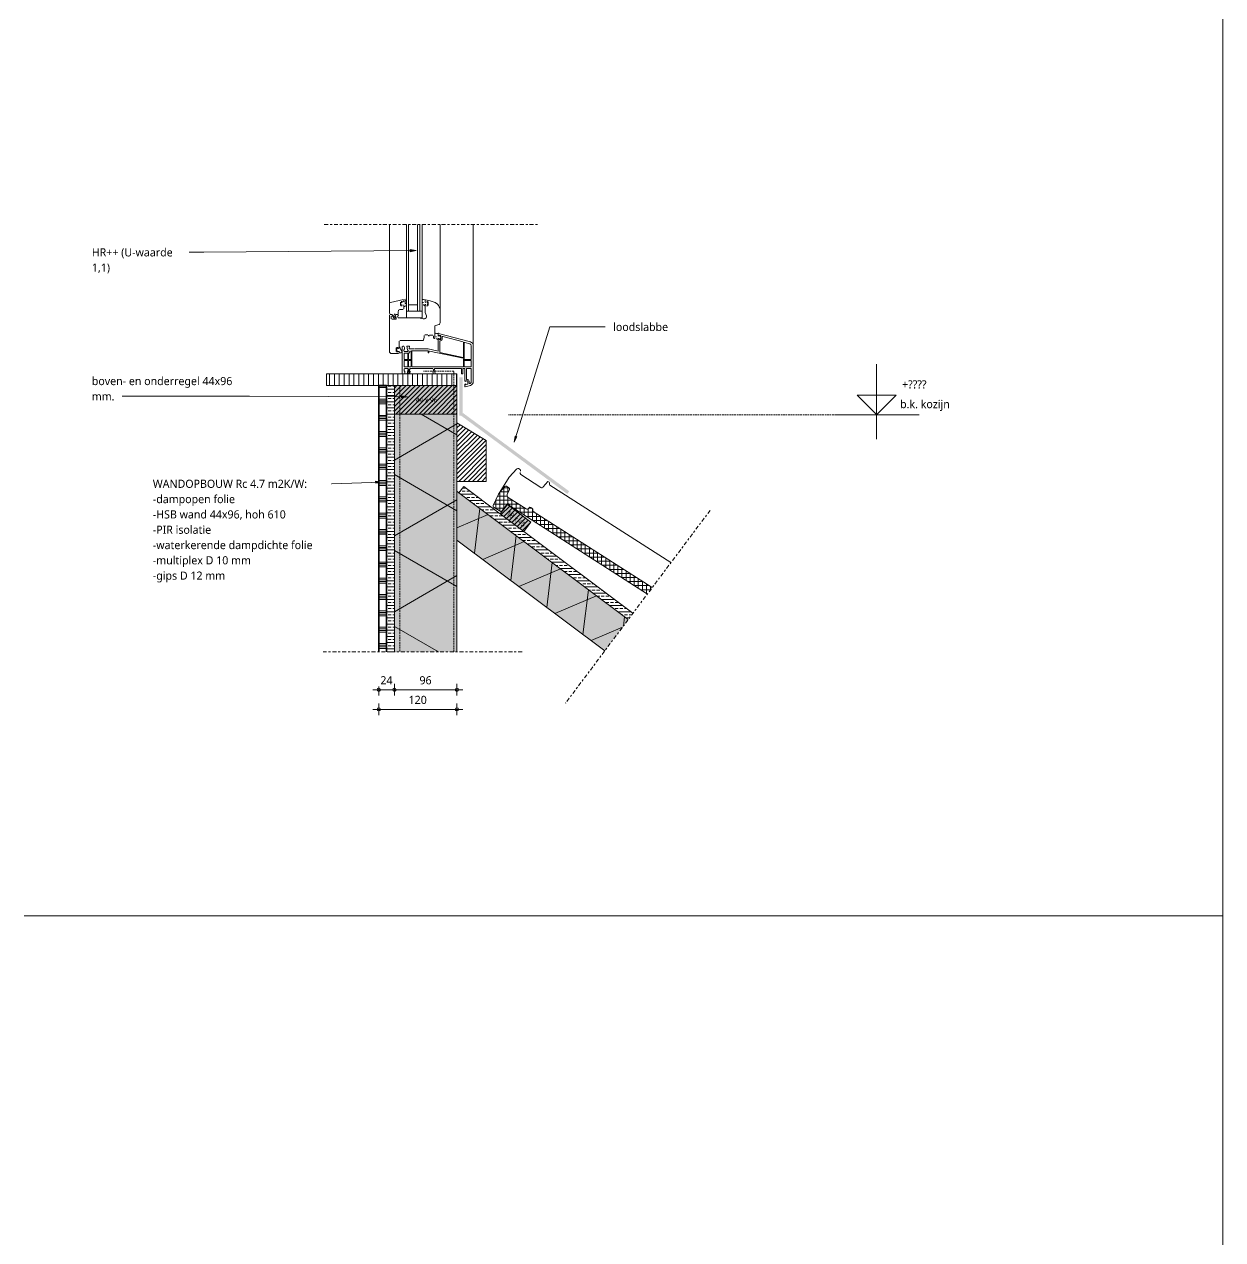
# Model space of a CAD drawing. Header units: millimetres. Extents: x 1813 to 34621, y -2347 to 13791.
# Drawn here: x 4189 to 6028, y 7603 to 9467 of the extents above; entities that cross this region are included whole.
import ezdxf

# ---------------------------------------------------------------- set-up
doc = ezdxf.new("R2010")
doc.units = ezdxf.units.MM
doc.linetypes.add('MV_center', pattern=[15, 6, -3, 3, -3])
doc.linetypes.add('MV_hidden', pattern=[3.75, 2.5, -1.25])
for name, color, linetype, lineweight in [('A-ANNO-DIMS', 211, 'Continuous', 13), ('A-ANNO-DIMS-5', 211, 'Continuous', 13), ('A-ANNO-NOTE', 131, 'Continuous', 18), ('A-DETL', 90, 'Continuous', 13), ('A-DETL-GENF', 92, 'Continuous', 18), ('A-DETL-MEDM', 33, 'Continuous', 18), ('A-DETL-THIN', 151, 'Continuous', 18), ('G-ANNO-TEXT', 231, 'Continuous', 13)]:
    doc.layers.add(name, color=color, linetype=linetype, lineweight=lineweight)
doc.styles.add('Segoe UI', font='segoeui.ttf', dxfattribs={"height": 7.5})
doc.styles.add('Segoe UI_3', font='segoeui.ttf', dxfattribs={"height": 12.5})
doc.styles.add('Segoe UI_B', font='segoeui.ttf', dxfattribs={"height": 12.5})
doc.dimstyles.new('2_5_mm_1', dxfattribs={"dimscale": 304.8, "dimtxt": 13.092049, "dimasz": 0.016404, "dimexe": 0.029528, "dimexo": 0.0625, "dimgap": 0.014764, "dimtad": 1, "dimdec": 0, "dimzin": 0, "dimdsep": 46, "dimtxsty": 'Segoe UI_3', "dimblk1": 'DOTBLANK', "dimblk2": 'DOTBLANK', "dimsah": 1, "dimcen": 0.09, "dimdle": 0.029528, "dimazin": 0, "dimtfac": 1, "dimtdec": 4, "dimtix": 1, "dimtmove": 0, "dimatfit": 3, "dimfxl": 0.029528, "dimfxlon": 1, "dimtvp": 1, "dimtfill": 1, "dimtolj": 1, "dimtzin": 0, "dimarcsym": 2})
pattern_1 = [(0, (0, 0), (0, 9.476), []), (0, (0, 4.738), (0, 9.476), [4.738, -2.369])]

# ---------------------------------------------------------------- blocks, each defined once
blk = doc.blocks.new('NLRS_00_DI_maskeer - Type 1-4234732-Details Verbouwingen')
at = {"layer": 'A-DETL-GENF', "linetype": 'MV_center'}
blk.add_line((-100, 0), (228.5, 0), dxfattribs=at)
blk = doc.blocks.new('42 isolatie - Type 1-3786315-Details Verbouwingen')
at = {"layer": 'A-DETL-GENF'}
blk.add_hatch(color=256, dxfattribs=at).paths.add_polyline_path([(14.9, 60.8), (14.9, 0.8), (343.2, 0.8), (298.2, 60.8), (32.7, 60.8)])
at = {"layer": 'A-DETL-GENF', "lineweight": 13}
h = blk.add_hatch(dxfattribs=at)
h.set_pattern_fill('FP_20', color=256, style=0, pattern_type=2)
h.set_pattern_definition([(60, (0, 60.8), (-51.962, 30), []), (120, (0, 60.8), (-51.962, -30), [])])
h.paths.add_polyline_path([(14.9, 60.8), (14.9, 0.8), (343.2, 0.8), (298.2, 60.8), (32.7, 60.8)])
at = {"layer": 'A-DETL-GENF'}
for p, q in [((298.2, 60.8), (14.9, 60.8)), ((298.2, 60.8), (14.9, 60.8)), ((14.9, 0.8), (339.4, 0.8)), ((339.4, 0.8), (343.2, 0.8)), ((339.4, 0.8), (343.2, 0.8))]:
    blk.add_line(p, q, dxfattribs=at)
blk = doc.blocks.new('NLRS_00_DI_maskeer - Type 1-4234734-Details Verbouwingen')
at = {"layer": 'A-DETL-GENF', "linetype": 'MV_center'}
blk.add_line((269.2, 0), (-100, 0), dxfattribs=at)
blk = doc.blocks.new('42 isolatie - Type 1-3786228-Details Verbouwingen')
at = {"layer": 'A-DETL-GENF'}
blk.add_hatch(color=256, dxfattribs=at).paths.add_polyline_path([(365, 96.8), (0.3, 96.8), (0.3, 0.8), (365, 0.8)])
at = {"layer": 'A-DETL-GENF', "lineweight": 13}
h = blk.add_hatch(dxfattribs=at)
h.set_pattern_fill('FP_51', color=256, style=0, pattern_type=2)
h.set_pattern_definition([(60, (0, 0), (-87.295, 50.4), []), (120, (0, 0), (-87.295, -50.4), [])])
h.paths.add_polyline_path([(365, 96.8), (0.3, 96.8), (0.3, 0.8), (365, 0.8)])
at = {"layer": 'A-DETL-GENF'}
for p, q in [((365, 96.8), (0.3, 96.8)), ((0.3, 96.8), (0.3, 0.8)), ((365, 96.8), (0.3, 96.8)), ((0.3, 0.8), (365, 0.8)), ((0.3, 0.8), (365, 0.8))]:
    blk.add_line(p, q, dxfattribs=at)
blk = doc.blocks.new('NLRS_00_DI_maskeer - Type 1-4234733-Details Verbouwingen')
at = {"layer": 'A-DETL-GENF', "linetype": 'MV_center'}
blk.add_line((205, 0), (-100, 0), dxfattribs=at)
blk = doc.blocks.new('00 hout_rechthoekig_sls - Vuren 44x96-3429518-Details Verbouwingen')
at = {"layer": 'A-DETL-GENF', "lineweight": 13}
blk.add_hatch(color=256, dxfattribs=at).paths.add_polyline_path([(0, -44), (96, -44), (96, 0), (0, 0)])
at = {"layer": 'A-DETL-MEDM', "lineweight": 13}
h = blk.add_hatch(dxfattribs=at)
h.set_pattern_fill('FP_52', color=256, style=0, pattern_type=2)
h.set_pattern_definition([(45, (-4757.149, -8913.358), (-3.535534, 3.535534), [])])
h.paths.add_polyline_path([(0, -44), (96, -44), (96, 0), (0, 0)])
at = {"layer": 'A-DETL-MEDM'}
for p, q in [((0, 0), (96, 0)), ((0, -44), (0, 0)), ((96, 0), (96, -44)), ((96, 0), (96, -44)), ((96, 0), (96, -44)), ((96, -44), (0, -44)), ((96, -44), (0, -44))]:
    blk.add_line(p, q, dxfattribs=at)
blk = doc.blocks.new('00 hout_rechthoekig_sls - Vuren Gewolmaniseerd 18x45-V23-Details Verbouwingen')
at = {"layer": 'A-DETL-GENF', "lineweight": 13}
blk.add_hatch(color=256, dxfattribs=at).paths.add_polyline_path([(45, -18), (45, 0), (0, 0), (0, -18), (22.5, -18)])
at = {"layer": 'A-DETL-MEDM', "lineweight": 13}
h = blk.add_hatch(dxfattribs=at)
h.set_pattern_fill('FP_53', color=256, style=0, pattern_type=2)
h.set_pattern_definition([(81.87, (1294.099, -9942.847), (-4.9497487, 0.707098), [])])
h.paths.add_polyline_path([(45, -18), (45, 0), (0, 0), (0, -18), (22.5, -18)])
at = {"layer": 'A-DETL-MEDM'}
for p, q in [((0, 0), (45, 0)), ((0, -18), (0, 0)), ((45, 0), (45, -18)), ((45, 0), (45, -18)), ((45, 0), (45, -18)), ((45, -18), (0, -18)), ((45, -18), (0, -18))]:
    blk.add_line(p, q, dxfattribs=at)
blk = doc.blocks.new('21 Line_Finishing - Lead-3439756-Details Verbouwingen')
at = {"layer": 'A-DETL-GENF', "lineweight": 13}
blk.add_hatch(color=256, dxfattribs=at).paths.add_polyline_path([(58.9, 0), (58.9, 2.5), (55.5, 5), (0, 5), (0, 0)])
blk = doc.blocks.new('21 Line_Finishing - Lead-3439766-Details Verbouwingen')
at = {"layer": 'A-DETL-GENF', "lineweight": 13}
for points in [[(0, 0), (0, -5), (50.6, -5), (50.6, 0), (46.9, 0)], [(50.6, 0), (50.6, -5), (101.2, -5), (101.2, 0), (70.7, 0)], [(101.2, 0), (101.2, -5), (151.8, -5), (151.8, 0), (148.1, 0)], [(151.8, 0), (151.8, -5), (202.4, -5), (202.4, 0), (166.5, 0)]]:
    blk.add_hatch(color=256, dxfattribs=at).paths.add_polyline_path(points)
blk = doc.blocks.new('DIMBLOCK19-Details Verbouwingen')
at = {"layer": 'A-ANNO-DIMS-5'}
for p, q in [((4724.1, 8416.5), (4862.1, 8416.5)), ((4733.1, 8416.5), (4733.1, 8425.5)), ((4733.1, 8416.5), (4733.1, 8407.5)), ((4853.1, 8416.5), (4853.1, 8425.5)), ((4853.1, 8416.5), (4853.1, 8407.5))]:
    blk.add_line(p, q, dxfattribs=at)
for centre in [(4733.1, 8416.5), (4853.1, 8416.5)]:
    blk.add_circle(centre, 2.5, dxfattribs=at)
at = {"layer": 'A-ANNO-DIMS-5', "color": 0, "insert": (4778.9, 8437.3), "char_height": 12.5, "width": 34.277, "attachment_point": 1, "line_spacing_factor": 1.142579, "style": 'Segoe UI_3', "bg_fill": 3, "box_fill_scale": 1.25, "bg_fill_color": 9, "bg_fill_true_color": 13158600, "bg_fill_transparency": 0}
blk.add_mtext('120', dxfattribs=at)
blk = doc.blocks.new('_DotBlank')
at = {"color": 0, "linetype": 'ByBlock', "lineweight": -2}
blk.add_line((-0.5, 0), (-1, 0), dxfattribs=at)
blk.add_circle((0, 0), 0.5, dxfattribs=at)
blk = doc.blocks.new('DIMBLOCK20-Details Verbouwingen')
at = {"layer": 'A-ANNO-DIMS-5'}
for p, q in [((4724.1, 8446.5), (4757.1, 8446.5)), ((4733.1, 8446.5), (4733.1, 8455.5)), ((4733.1, 8446.5), (4733.1, 8437.5)), ((4757.1, 8446.5), (4757.1, 8455.5)), ((4757.1, 8446.5), (4757.1, 8437.5))]:
    blk.add_line(p, q, dxfattribs=at)
for centre in [(4733.1, 8446.5), (4757.1, 8446.5)]:
    blk.add_circle(centre, 2.5, dxfattribs=at)
at = {"layer": 'A-ANNO-DIMS-5', "color": 0, "insert": (4735.6, 8467.3), "char_height": 12.5, "width": 22.852, "attachment_point": 1, "line_spacing_factor": 1.142579, "style": 'Segoe UI_3', "bg_fill": 3, "box_fill_scale": 1.25, "bg_fill_color": 9, "bg_fill_true_color": 13158600, "bg_fill_transparency": 0}
blk.add_mtext('24', dxfattribs=at)
blk = doc.blocks.new('DIMBLOCK21-Details Verbouwingen')
at = {"layer": 'A-ANNO-DIMS-5'}
for p, q in [((4757.1, 8446.5), (4757.1, 8455.5)), ((4757.1, 8446.5), (4862.1, 8446.5)), ((4757.1, 8446.5), (4757.1, 8437.5)), ((4853.1, 8446.5), (4853.1, 8455.5)), ((4853.1, 8446.5), (4853.1, 8437.5))]:
    blk.add_line(p, q, dxfattribs=at)
for centre in [(4757.1, 8446.5), (4853.1, 8446.5)]:
    blk.add_circle(centre, 2.5, dxfattribs=at)
at = {"layer": 'A-ANNO-DIMS-5', "color": 0, "insert": (4795.6, 8467.3), "char_height": 12.5, "width": 22.852, "attachment_point": 1, "line_spacing_factor": 1.142579, "style": 'Segoe UI_3', "bg_fill": 3, "box_fill_scale": 1.25, "bg_fill_color": 9, "bg_fill_true_color": 13158600, "bg_fill_transparency": 0}
blk.add_mtext('96', dxfattribs=at)

msp = doc.modelspace()

# ---------------------------------------------------------------- hatches: boundary and pattern name
at = {"layer": 'A-DETL-GENF', "lineweight": 13}
h = msp.add_hatch(dxfattribs=at)
h.set_pattern_fill('FP_7', color=254, style=0, pattern_type=2)
h.set_pattern_definition([(90, (0, 0), (-7.5, 5e-16), [])])
h.paths.add_polyline_path([(4745.1, 8913.4), (4853.1, 8913.4), (4853.1, 8931.4), (4653.1, 8931.4), (4653.1, 8913.4), (4733.1, 8913.4)])
h = msp.add_hatch(dxfattribs=at)
h.set_pattern_fill('FP_9', color=254, style=0, pattern_type=2)
h.set_pattern_definition([(0, (0, 10), (0, 25), []), (0, (0, 12.5), (0, 25), []), (0, (0, 15), (0, 25), []), (0, (0, 17.5), (0, 25), [])])
h.paths.add_polyline_path([(4745.1, 8504.6), (4745.1, 8913.4), (4733.1, 8913.4), (4733.1, 8504.6)])
h = msp.add_hatch(dxfattribs=at)
h.set_pattern_fill('FP_11', color=250, style=0, pattern_type=2)
h.set_pattern_definition(pattern_1)
h.paths.add_polyline_path([(4745.1, 8504.6), (4757.1, 8504.6), (4757.1, 8913.4), (4745.1, 8913.4), (4745.1, 8702.8)])
h = msp.add_hatch(dxfattribs=at)
h.set_pattern_fill('FP_12', color=250, style=0, pattern_type=2)
h.set_pattern_definition([(45, (0, 0), (-3.535534, 3.535534), [])])
h.paths.add_polyline_path([(4898.1, 8766.2), (4898.1, 8828.7), (4853.1, 8856.2), (4853.1, 8766.2)])
h = msp.add_hatch(dxfattribs=at)
h.set_pattern_fill('FP_11', color=253, style=0, pattern_type=2)
h.set_pattern_definition(pattern_1)
h.paths.add_polyline_path([(5115.8, 8554.2), (5123, 8563.8), (4863.4, 8758.5), (4856.2, 8748.9), (5019.8, 8626.2)])
h = msp.add_hatch(dxfattribs=at)
h.set_pattern_fill('FP_19', color=10, style=0, pattern_type=2)
h.set_pattern_definition([(0, (0, 0), (0, 6.25), []), (90, (0, 0), (-6.25, 4e-16), [])])
h.paths.add_polyline_path([(5145.2, 8593.4), (5152.6, 8603.3), (4969.9, 8720.4), (4969.6, 8720.8), (4969.3, 8721.2), (4969.2, 8721.6), (4969.3, 8722.1), (4969.5, 8723), (4969.5, 8723.4), (4969.4, 8723.8), (4969.2, 8724.1), (4968.9, 8724.5), (4968.6, 8724.7), (4966.2, 8726.3), (4965.8, 8726.4), (4965.3, 8726.5), (4964.9, 8726.5), (4964.4, 8726.3), (4964.1, 8726.1), (4963.7, 8725.7), (4962.9, 8724.6), (4962.4, 8724.1), (4961.8, 8723.8), (4961.1, 8723.6), (4960.5, 8723.5), (4959.8, 8723.7), (4959.2, 8724), (4931.7, 8741.6), (4931, 8742.1), (4930.5, 8742.8), (4930.1, 8743.6), (4930, 8744.5), (4930, 8745.4), (4930.2, 8746.2), (4933.6, 8754.4), (4933.6, 8754.8), (4933.6, 8755.2), (4933.4, 8755.6), (4933.2, 8756), (4932.8, 8756.2), (4928.6, 8758.9), (4928.2, 8759), (4927.8, 8759), (4927.4, 8758.9), (4926.8, 8758.5), (4926.6, 8758.4), (4918.7, 8749.7), (4916.7, 8746.6), (4908.5, 8728.8), (4908.5, 8728.4), (4908.5, 8727.9), (4908.7, 8727.5), (4909, 8727.1), (4909.3, 8726.8), (4920.4, 8719.8), (4920.8, 8719.8), (4921.1, 8719.8), (4921.4, 8720.1), (4930.2, 8731.4), (4930.6, 8731.6), (4931, 8731.8), (4931.4, 8731.8), (4931.8, 8731.8), (4932.2, 8731.6), (4933.3, 8730.9), (4933.5, 8730.5), (4933.7, 8730.1), (4933.8, 8729.4), (4933.9, 8729.1), (4934.1, 8728.8), (4934.4, 8728.6), (5127.5, 8604.8)])
at = {"layer": 'G-ANNO-TEXT'}
for color, points in [(7, [(4790.4, 9120.2), (4781.4, 9121.8), (4781.4, 9118.6)]), (39, [(4777.1, 8896.1), (4768.1, 8897.7), (4768, 8894.5)]), (39, [(4941, 8826.6), (4945.2, 8834.8), (4942.2, 8835.7)]), (7, [(4737.5, 8765.2), (4728.4, 8766.4), (4728.5, 8763.3)])]:
    msp.add_hatch(color=color, dxfattribs=at).paths.add_polyline_path(points)

# ---------------------------------------------------------------- linework, layer by layer
at = {"layer": 'A-DETL', "lineweight": 18}
for p, q in [((6027.7, 5599.5), (6027.7, 13099.5)), ((4749.6, 9038.2), (4749.6, 9160.5)), ((4775.5, 9027.1), (4775.5, 9160.5)), ((4779, 9027.1), (4779, 9160.5)), ((4792.5, 9027.1), (4792.5, 9160.5)), ((4796, 9027.1), (4796, 9160.5)), ((4799.5, 9027.1), (4799.5, 9160.5)), ((4827.1, 9030.2), (4827.1, 9160.5)), ((4878.1, 8974.4), (4878.1, 9160.5)), ((4770.9, 9045), (4751.2, 9040.4)), ((4771.5, 9044.3), (4771.5, 9041.4)), ((4771.5, 9041.4), (4771.5, 9044.3)), ((4773.7, 9045.5), (4772.6, 9045.2)), ((4773.5, 9040.5), (4773.6, 9043)), ((4774, 9043.6), (4774.7, 9044.2)), ((4774.7, 9044.2), (4775.3, 9044.9)), ((4775.5, 9045), (4775.5, 9046.1)), ((4799.5, 9044.2), (4799.8, 9045)), ((4799.5, 9040), (4799.5, 9044.2)), ((4800.4, 9045.2), (4801.8, 9045.1)), ((4801.8, 9045.1), (4804.1, 9044.8)), ((4804.3, 9044.6), (4804.2, 9041)), ((4804.4, 9041.1), (4804.4, 9044.7)), ((4805.3, 9044.9), (4811.8, 9043)), ((4811.8, 9043), (4818.3, 9041.2)), ((4749.6, 9038.2), (4749.5, 9024.2)), ((4749.8, 9039.2), (4749.6, 9038.2)), ((4750.3, 9039.9), (4749.8, 9039.2)), ((4751.2, 9040.4), (4750.3, 9039.9)), ((4763, 9026.7), (4763.3, 9027.6)), ((4763, 9022.5), (4763, 9026.7)), ((4763.3, 9027.6), (4763.6, 9028.7)), ((4763.6, 9028.7), (4764.5, 9029.4)), ((4764.5, 9029.4), (4765.4, 9029.8)), ((4765.4, 9029.8), (4766.3, 9030)), ((4766.3, 9030), (4770.7, 9030)), ((4766.6, 9036.2), (4766.6, 9041.3)), ((4769.3, 9035.5), (4767.1, 9035.5)), ((4767.3, 9042.1), (4769, 9042.4)), ((4767.8, 9040.4), (4767.3, 9039.7)), ((4768.9, 9041.5), (4767.8, 9040.4)), ((4767.8, 9037.5), (4768.5, 9036.8)), ((4768.5, 9036.8), (4769.3, 9036.2)), ((4770, 9041.2), (4770, 9042)), ((4770, 9042), (4770, 9041.2)), ((4771.6, 9036.8), (4771.6, 9035)), ((4771.6, 9035), (4771.6, 9036.8)), ((4771.6, 9031), (4771.6, 9035)), ((4772.5, 9034.3), (4773.4, 9034.4)), ((4773.4, 9034.4), (4774, 9034.9)), ((4773.5, 9039), (4773.5, 9040.5)), ((4774.5, 9038.9), (4773.8, 9038.4)), ((4774, 9034.9), (4774.9, 9035.8)), ((4774.9, 9035.8), (4775.3, 9037.1)), ((4775.3, 9037.1), (4775.5, 9038)), ((4775.5, 9017.2), (4775.5, 9027.1)), ((4775.5, 9027.1), (4799.5, 9027.1)), ((4779, 9037.1), (4792.5, 9037.1)), ((4796, 9037.1), (4796, 9027.1)), ((4799.5, 9027.1), (4799.5, 9017.1)), ((4801.5, 9040.1), (4801.2, 9040.9)), ((4802.2, 9036.5), (4802.2, 9038.2)), ((4803.3, 9035.5), (4802.2, 9036.5)), ((4804, 9036.8), (4804, 9035.5)), ((4804.4, 9025.3), (4804.4, 9036.6)), ((4806.3, 9020.2), (4804.4, 9025.3)), ((4805.6, 9037.4), (4804.5, 9037.4)), ((4805.6, 9040.8), (4804.8, 9040.7)), ((4804.8, 9037.3), (4805.6, 9037.3)), ((4806.2, 9035.7), (4808.4, 9035.7)), ((4808.5, 9041.9), (4806.7, 9042.6)), ((4806.9, 9041.4), (4808.5, 9039.4)), ((4808.7, 9038.8), (4807.2, 9036.8)), ((4808.7, 9036.1), (4808.7, 9041.5)), ((4818.3, 9041.2), (4819.7, 9040.8)), ((4819.7, 9040.8), (4821.7, 9039.3)), ((4821.7, 9039.3), (4822.8, 9038.4)), ((4822.8, 9038.4), (4823.8, 9037.4)), ((4823.8, 9037.4), (4824.8, 9035.9)), ((4824.8, 9035.9), (4825.8, 9033.8)), ((4825.8, 9033.8), (4826.7, 9031.4)), ((4826.7, 9031.4), (4827.1, 9030.2)), ((4827.1, 9030.2), (4827.1, 9009.4)), ((4749.5, 8965.7), (4749.5, 9021.2)), ((4749.8, 9023.8), (4750.4, 9023.1)), ((4750.3, 9022), (4753.2, 9022)), ((4750.6, 9022), (4752.3, 9022)), ((4752.2, 9019.7), (4752.2, 9015.6)), ((4754.1, 9020.2), (4753, 9020.2)), ((4753, 9015), (4759.4, 9015)), ((4753.2, 9022), (4754, 9022)), ((4754.4, 9021.4), (4754.1, 9020.2)), ((4754.4, 9021.4), (4754.1, 9020.2)), ((4754.1, 9020.2), (4757.1, 9015.7)), ((4756.4, 9020.3), (4756.4, 9021.4)), ((4756.7, 9019.3), (4756.4, 9020.3)), ((4757.8, 9018), (4756.7, 9019.3)), ((4756.8, 9022.1), (4757.5, 9022.6)), ((4757.5, 9022.6), (4758.3, 9022.6)), ((4757.5, 9015.6), (4758.3, 9015.6)), ((4759.2, 9017.4), (4758.2, 9017.5)), ((4758.3, 9015.6), (4759.3, 9015.6)), ((4759.4, 9018.5), (4758.5, 9021.6)), ((4759.1, 9022.1), (4762.3, 9022.1)), ((4759.1, 9022.1), (4762.3, 9022.1)), ((4759.9, 9017.3), (4759.4, 9018.5)), ((4759.4, 9015), (4759.9, 9015.7)), ((4759.9, 9015.7), (4759.9, 9017.3)), ((4763.2, 9020.3), (4762, 9020.3)), ((4762, 9019.3), (4762.8, 9017.2)), ((4762.8, 9017.2), (4793.3, 9017.2)), ((4763.3, 9021.9), (4763.6, 9021.1)), ((4799.5, 9017.1), (4793.3, 9017.2)), ((4793.3, 9017.2), (4794.4, 9017.1)), ((4794.4, 9017.1), (4796.7, 9016.5)), ((4796.7, 9016.5), (4801.2, 9015.4)), ((4801.2, 9015.4), (4802.5, 9015.4)), ((4802.5, 9015.4), (4803.5, 9015.4)), ((4803.5, 9015.4), (4804.5, 9015.9)), ((4804.5, 9015.9), (4805.8, 9017.2)), ((4805.8, 9017.2), (4806.2, 9018)), ((4806.2, 9018), (4806.3, 9018.9)), ((4806.3, 9018.9), (4806.3, 9020.2)), ((4825.6, 9006.8), (4820.2, 9005.4)), ((4826.5, 9007.5), (4825.6, 9006.8)), ((4826.9, 9008.2), (4826.5, 9007.5)), ((4827.1, 9009.4), (4826.9, 9008.2)), ((4802.9, 8987.6), (4802, 8982.8)), ((4803, 8990.2), (4802.9, 8987.6)), ((4808.5, 8990.8), (4803.8, 8990.8)), ((4809.2, 8989), (4809.2, 8990.3)), ((4810.4, 8990.1), (4810.4, 8988.9)), ((4816.3, 8990.6), (4811, 8990.6)), ((4816.9, 8985.8), (4816.9, 8989.6)), ((4819.4, 9004.8), (4819.1, 9004)), ((4819.1, 9004), (4819.1, 8985.6)), ((4819.1, 8992.4), (4819.7, 8993.2)), ((4819.1, 8988.1), (4819.1, 8992.4)), ((4820.2, 9005.4), (4819.4, 9004.8)), ((4820.3, 8993.4), (4821.8, 8993.2)), ((4821.4, 8988.3), (4821.1, 8989.1)), ((4821.8, 8993.2), (4824, 8993)), ((4824.1, 8990), (4824.1, 8992.9)), ((4825.1, 8989), (4824.1, 8990)), ((4824.2, 8992.7), (4824.2, 8989.2)), ((4824.8, 8993.3), (4873.7, 8980.2)), ((4828.3, 8989.8), (4825.6, 8990.5)), ((4825.6, 8990.5), (4825.6, 8989)), ((4826.8, 8989.6), (4828.4, 8987.6)), ((4828.5, 8986.8), (4827.1, 8985)), ((4828.6, 8984.5), (4828.6, 8989.3)), ((4830.6, 8984.5), (4830.6, 8988)), ((4831.3, 8988.5), (4862.8, 8980.1)), ((4759.9, 8971.2), (4759.9, 8965.6)), ((4762.8, 8971.6), (4760.4, 8971.6)), ((4762, 8971), (4760.4, 8968.7)), ((4763, 8970.3), (4763, 8971.1)), ((4764.3, 8970.1), (4763.2, 8970.1)), ((4764.3, 8970.1), (4763.2, 8970.1)), ((4764.5, 8981.2), (4764.5, 8970.4)), ((4764.5, 8972.5), (4764.5, 8970.4)), ((4773.6, 8982.3), (4765.3, 8982.3)), ((4766, 8970.5), (4765.4, 8972.5)), ((4766.4, 8969.6), (4766, 8970.5)), ((4768, 8966.2), (4766.4, 8969.6)), ((4768, 8968.6), (4768, 8967)), ((4769, 8931.4), (4769, 8972.4)), ((4769, 8965.1), (4769, 8968.9)), ((4770, 8973.4), (4771.5, 8973.4)), ((4771.5, 8973.4), (4772.5, 8971.6)), ((4771.8, 8968.6), (4771.8, 8966.1)), ((4772.5, 8971.6), (4772.5, 8968.6)), ((4801, 8982.3), (4773.6, 8982.3)), ((4777.3, 8967.9), (4776.3, 8973.4)), ((4776.3, 8973.4), (4780.2, 8973.4)), ((4780.2, 8973.4), (4779.9, 8969.3)), ((4779.9, 8969.3), (4788, 8969.3)), ((4789, 8969.3), (4809.1, 8969.3)), ((4801.9, 8982.5), (4801, 8982.3)), ((4809.1, 8969.3), (4824.1, 8966.1)), ((4818.4, 8985.4), (4817.5, 8985.4)), ((4822.1, 8984.7), (4822.1, 8986.4)), ((4823.3, 8983.7), (4822.1, 8984.7)), ((4824, 8985), (4824, 8983.7)), ((4824.1, 8984.5), (4825.2, 8985.5)), ((4824.1, 8966.1), (4824.1, 8984.5)), ((4825.6, 8985.5), (4824.4, 8985.5)), ((4825.6, 8985.5), (4825.6, 8984)), ((4825.6, 8984), (4828.1, 8984)), ((4826.6, 8964.4), (4826.6, 8981.5)), ((4827.1, 8982), (4828.1, 8982)), ((4863.1, 8979.6), (4863.1, 8956.9)), ((4864.3, 8979), (4864.3, 8953.5)), ((4872.9, 8977.3), (4865, 8979.5)), ((4875.1, 8953.5), (4875.1, 8974.4)), ((4878.1, 8974.4), (4878.1, 8919.3)), ((4749.7, 8964.3), (4749.5, 8965.7)), ((4750.4, 8963.2), (4749.7, 8964.3)), ((4751.7, 8962.5), (4750.4, 8963.2)), ((4753.1, 8962.2), (4751.7, 8962.5)), ((4763.5, 8962.2), (4753.1, 8962.2)), ((4760.3, 8964.7), (4762.5, 8964.7)), ((4760.6, 8967.4), (4762.1, 8965.6)), ((4762.9, 8964.9), (4762.9, 8966)), ((4764.4, 8966.2), (4764.4, 8964.5)), ((4764.4, 8966.2), (4764.4, 8962.8)), ((4764.4, 8964.5), (4764.6, 8963.6)), ((4764.6, 8963.6), (4767.4, 8963.6)), ((4768.1, 8963.8), (4768.7, 8964.4)), ((4772, 8962.4), (4772, 8953.5)), ((4772, 8951.3), (4772, 8942.6)), ((4772.3, 8965.6), (4777.9, 8965.6)), ((4777.5, 8962.9), (4772.5, 8962.9)), ((4772.5, 8953), (4777.5, 8953)), ((4777.5, 8951.8), (4772.5, 8951.8)), ((4778, 8953.5), (4778, 8962.4)), ((4778, 8942.6), (4778, 8951.3)), ((4778.8, 8962.7), (4778.8, 8953.5)), ((4778.8, 8951.3), (4778.8, 8942.6)), ((4779.3, 8953), (4782.3, 8953)), ((4782.3, 8951.8), (4779.3, 8951.8)), ((4782.8, 8953.5), (4782.8, 8966.1)), ((4782.8, 8943.7), (4782.8, 8951.3)), ((4784, 8942.6), (4784, 8966.1)), ((4784.5, 8966.6), (4808.6, 8966.6)), ((4809.1, 8966.1), (4809.1, 8963.6)), ((4809.1, 8963.6), (4810.1, 8963.6)), ((4810.1, 8963.6), (4810.1, 8965.7)), ((4810.8, 8966.2), (4862.8, 8955.1)), ((4862.5, 8956.4), (4827, 8963.9)), ((4863.1, 8954.6), (4863.1, 8942.6)), ((4864.3, 8951.3), (4864.3, 8942.6)), ((4864.8, 8953), (4874.6, 8953)), ((4874.6, 8951.8), (4864.8, 8951.8)), ((4875.1, 8942.6), (4875.1, 8951.3)), ((4773, 8931.4), (4769, 8931.4)), ((4772, 8938.9), (4772, 8935.4)), ((4772, 8935.4), (4773, 8935.4)), ((4772.5, 8942.1), (4777.5, 8942.1)), ((4777.7, 8939.4), (4772.5, 8939.4)), ((4773, 8935.4), (4773, 8931.4)), ((4776.8, 8931.4), (4778.1, 8938.9)), ((4780.4, 8931.4), (4776.8, 8931.4)), ((4779.2, 8939.4), (4778, 8932.4)), ((4778, 8932.4), (4780, 8932.4)), ((4779.1, 8934.4), (4779.9, 8939.4)), ((4780.3, 8934.4), (4779.1, 8934.4)), ((4779.3, 8942.1), (4782.3, 8942.1)), ((4780, 8932.4), (4780.3, 8934.4)), ((4780.9, 8938.9), (4780.2, 8935.4)), ((4780.2, 8935.4), (4781.5, 8935.4)), ((4781.5, 8935.4), (4780.9, 8931.8)), ((4816.2, 8939.4), (4781.4, 8939.4)), ((4862.6, 8942.1), (4784.5, 8942.1)), ((4816.8, 8931.8), (4816.1, 8935.4)), ((4816.1, 8935.4), (4817.4, 8935.4)), ((4817.4, 8935.4), (4816.8, 8938.9)), ((4819.9, 8931.4), (4817.3, 8931.4)), ((4818.6, 8938.8), (4819.9, 8931.4)), ((4859.6, 8939.4), (4819.1, 8939.4)), ((4860.1, 8931.4), (4860.1, 8938.9)), ((4862.1, 8931.4), (4860.1, 8931.4)), ((4862.1, 8938.9), (4862.1, 8931.4)), ((4864.6, 8939.4), (4862.6, 8939.4)), ((4864.8, 8942.1), (4874.6, 8942.1)), ((4865.1, 8920.2), (4865.1, 8938.9)), ((4867.6, 8938.9), (4867.6, 8923.2)), ((4874.6, 8939.4), (4868.1, 8939.4)), ((4875.1, 8919.3), (4875.1, 8938.9)), ((5496.9, 8830.9), (5496.9, 8945.9)), ((4866.1, 8919.2), (4865.1, 8920.2)), ((4865.1, 8914.7), (4866.1, 8915.7)), ((4865.1, 8911.9), (4865.1, 8914.7)), ((4873.7, 8913.5), (4865.8, 8911.4)), ((4869.1, 8920.7), (4866.6, 8920.7)), ((4866.6, 8920.7), (4866.6, 8919.2)), ((4866.6, 8915.7), (4866.6, 8914.2)), ((4866.6, 8914.2), (4869.3, 8914.9)), ((4868.1, 8922.7), (4869.1, 8922.7)), ((4869.6, 8915.4), (4869.6, 8920.2)), ((4871.6, 8920.2), (4871.6, 8916.8)), ((5526.9, 8898.4), (5467, 8898.4)), ((5467, 8898.4), (5497, 8868.4)), ((5496.9, 8868.4), (5526.9, 8898.4)), ((5435.5, 8868.4), (5560.5, 8868.4)), ((4933.4, 8772.7), (4945.2, 8785.5)), ((4947.6, 8785.8), (4950.1, 8784.2)), ((4918.7, 8749.7), (4933.4, 8772.7)), ((4951.1, 8776.6), (4981.7, 8757)), ((4985.5, 8757.6), (4992.3, 8766.1)), ((4992.3, 8766.1), (4994.3, 8764.8)), ((4995.8, 8760.5), (5181.3, 8641.6)), ((4189.4, 8099.5), (6027.7, 8099.5))]:
    msp.add_line(p, q, dxfattribs=at)
at = {"layer": 'A-DETL', "linetype": 'MV_hidden', "lineweight": 18}
for p, q in [((4848.1, 8935.4), (4801.6, 8935.4)), ((4848.1, 8504.6), (4848.1, 8935.4)), ((4765.3, 8913.4), (4765.3, 8504.6)), ((5562.3, 8868.4), (4931.5, 8868.4))]:
    msp.add_line(p, q, dxfattribs=at)
at = {"layer": 'A-DETL', "lineweight": 35}
for p, q in [((4745.1, 8913.4), (4733.1, 8913.4)), ((4733.1, 8913.4), (4733.1, 8504.6)), ((4745.1, 8504.6), (4745.1, 8913.4))]:
    msp.add_line(p, q, dxfattribs=at)
at = {"layer": 'A-DETL'}
for p, q in [((4757.1, 8913.4), (4745.1, 8913.4)), ((4856.2, 8748.9), (5115.8, 8554.2)), ((4919.6, 8716.3), (4863.4, 8758.5)), ((5123, 8563.8), (4955.6, 8689.3))]:
    msp.add_line(p, q, dxfattribs=at)
at = {"layer": 'A-DETL', "lineweight": 18}
for centre, radius, start, end in [((4824.6, 8992.9), 0.5, 75, 180), ((4831.1, 8988), 0.5, 75, 180), ((4770, 8972.4), 1, 90, 180), ((4827.1, 8981.5), 0.5, 90, 180), ((4828.1, 8984.5), 0.5, 270, 0), ((4828.1, 8984.5), 2.5, 270, 0), ((4864.8, 8979), 0.5, 75, 180), ((4872.1, 8974.4), 3, 0, 75), ((4872.1, 8974.4), 6, 0, 75), ((4772.5, 8962.4), 0.5, 90, 180), ((4772.5, 8953.5), 0.5, 180, 270), ((4772.5, 8951.3), 0.5, 90, 180), ((4777.2, 8966.6), 1.25, 302.8599, 88.6312), ((4777.5, 8962.4), 0.5, 0, 90), ((4777.5, 8953.5), 0.5, 270, 0), ((4777.5, 8951.3), 0.5, 0, 90), ((4779.3, 8953.5), 0.5, 180, 270), ((4779.3, 8951.3), 0.5, 90, 180), ((4777.2, 8966.6), 3.95, 297.5758, 352.9003), ((4782.3, 8966.1), 0.5, 0, 90), ((4782.3, 8953.5), 0.5, 270, 0), ((4782.3, 8951.3), 0.5, 0, 90), ((4784.5, 8966.1), 0.5, 90, 180), ((4808.6, 8966.1), 0.5, 0, 90), ((4810.6, 8965.7), 0.5, 78, 180), ((4862.6, 8956.9), 0.5, 258, 0), ((4864.8, 8953.5), 0.5, 180, 270), ((4864.8, 8951.3), 0.5, 90, 180), ((4874.6, 8953.5), 0.5, 270, 0), ((4874.6, 8951.3), 0.5, 0, 90), ((4772.5, 8942.6), 0.5, 180, 270), ((4777.5, 8942.6), 0.5, 270, 0), ((4779.3, 8942.6), 0.5, 180, 270), ((4782.3, 8942.6), 0.5, 270, 0), ((4784.5, 8942.6), 0.5, 180, 270), ((4819.1, 8938.9), 0.5, 90, 190), ((4859.6, 8938.9), 0.5, 0, 90), ((4862.6, 8938.9), 0.5, 90, 180), ((4862.6, 8942.6), 0.5, 270, 0), ((4864.8, 8942.6), 0.5, 180, 270), ((4864.6, 8938.9), 0.5, 0, 90), ((4868.1, 8938.9), 0.5, 90, 180), ((4874.6, 8942.6), 0.5, 270, 0), ((4874.6, 8938.9), 0.5, 0, 90), ((4868.1, 8923.2), 0.5, 180, 270), ((4869.1, 8920.2), 2.5, 0, 90), ((4869.1, 8920.2), 0.5, 0, 90), ((4872.1, 8916.8), 0.5, 180, 269.9999), ((4872.1, 8919.3), 3, 269.9999, 0), ((4872.1, 8919.3), 6, 285, 0), ((4865.6, 8911.9), 0.5, 180, 285), ((4946.6, 8784.2), 1.87, 57.2559, 137.2526), ((4949, 8782.7), 1.87, 337.2282, 57.2233), ((4952.6, 8779), 2.81, 157.4454, 237.4446), ((4993.3, 8763.2), 1.87, 342.0535, 57.3452), ((4983.3, 8759.3), 2.81, 237.3375, 323.5295), ((4996.8, 8762.1), 1.88, 161.8336, 237.2118)]:
    msp.add_arc(centre, radius, start, end, dxfattribs=at)
at = {"layer": 'A-DETL-THIN'}
for p, q in [((4653.1, 8931.4), (4653.1, 8913.4)), ((4853.1, 8931.4), (4653.1, 8931.4)), ((4853.1, 8913.4), (4853.1, 8931.4)), ((4653.1, 8913.4), (4733.1, 8913.4)), ((4898.1, 8828.7), (4853.1, 8856.2)), ((4898.1, 8766.2), (4898.1, 8828.7)), ((4853.1, 8766.2), (4898.1, 8766.2)), ((4863.4, 8758.5), (4856.2, 8748.9)), ((4916.7, 8746.6), (4908.6, 8729.3)), ((4918.7, 8749.7), (4916.7, 8746.6)), ((4926.6, 8758.4), (4918.7, 8749.7)), ((4932.8, 8756.2), (4929, 8758.7)), ((4930.2, 8746.2), (4933.5, 8754)), ((4909.3, 8726.8), (4920.2, 8719.9)), ((4921.4, 8720.1), (4929.9, 8731.1)), ((4959.2, 8724), (4931.7, 8741.6)), ((4934.4, 8728.6), (5145.2, 8593.4)), ((4963.7, 8725.7), (4962.9, 8724.6)), ((4968.6, 8724.7), (4966.2, 8726.3)), ((5152.6, 8603.3), (4970.2, 8720.2))]:
    msp.add_line(p, q, dxfattribs=at)
for centre, radius, start, end in [((4928, 8757.1), 1.87, 57.2561, 137.2546), ((4933.7, 8744.7), 3.74, 157.3111, 237.3164), ((4931.8, 8754.7), 1.88, 337.3665, 54.5431), ((4910.3, 8728.4), 1.88, 153.6716, 237.4059), ((4931.4, 8729.9), 1.87, 49.1297, 142.3327), ((4931.9, 8729.6), 1.88, 2.062, 67.2009), ((4935.1, 8729.7), 1.4, 182.1962, 237.3453), ((4965.3, 8724.6), 1.92, 61.1067, 143.3809), ((4920.7, 8720.7), 0.938, 237.1064, 322.086), ((4960.7, 8726.4), 2.81, 237.465, 322.1756), ((4967.6, 8723.1), 1.88, 341.4824, 56.569), ((4971.1, 8721.8), 1.9, 158.0687, 241.6087)]:
    msp.add_arc(centre, radius, start, end, dxfattribs=at)
at = {"layer": 'G-ANNO-TEXT', "color": 250}
for p, q in [((4464.8, 9117.6), (4442.4, 9117.6)), ((4790.4, 9120.2), (4464.8, 9117.6)), ((4790.4, 9120.2), (4781.4, 9121.8)), ((4781.4, 9121.8), (4781.4, 9118.6)), ((4781.4, 9118.6), (4790.4, 9120.2)), ((4737.5, 8765.2), (4661.1, 8762.5)), ((4737.5, 8765.2), (4728.4, 8766.4)), ((4728.4, 8766.4), (4728.5, 8763.3)), ((4728.5, 8763.3), (4737.5, 8765.2)), ((4661.1, 8762.5), (4660.7, 8762.5))]:
    msp.add_line(p, q, dxfattribs=at)
at = {"layer": 'G-ANNO-TEXT', "color": 39}
for p, q in [((4941, 8826.6), (4995.4, 9003.2)), ((4995.4, 9003.2), (5080.2, 9003.2)), ((4534.9, 8896.7), (4339.6, 8896.7)), ((4777.1, 8896.1), (4534.9, 8896.7)), ((4768.1, 8897.7), (4768, 8894.5)), ((4768, 8894.5), (4777.1, 8896.1)), ((4777.1, 8896.1), (4768.1, 8897.7)), ((4942.2, 8835.7), (4941, 8826.6)), ((4941, 8826.6), (4945.2, 8834.8)), ((4945.2, 8834.8), (4942.2, 8835.7))]:
    msp.add_line(p, q, dxfattribs=at)

# ---------------------------------------------------------------- block references
at = {"layer": 'A-DETL-GENF', "linetype": 'MV_center'}
for name, p in [('NLRS_00_DI_maskeer - Type 1-4234732-Details Verbouwingen', (4749.6, 9160.5)), ('NLRS_00_DI_maskeer - Type 1-4234733-Details Verbouwingen', (4748.1, 8504.6))]:
    msp.add_blockref(name, p, dxfattribs=at)
at = {"layer": 'A-DETL-GENF', "lineweight": 13}
for name, p, rotation in [('21 Line_Finishing - Lead-3439756-Details Verbouwingen', (4856.9, 8925.9), 270), ('21 Line_Finishing - Lead-3439766-Details Verbouwingen', (5022.3, 8747), 143.6020893442233)]:
    msp.add_blockref(name, p, dxfattribs=dict(at, rotation=rotation))
at = {"layer": 'A-DETL-GENF'}
for name, p, rotation in [('42 isolatie - Type 1-3786228-Details Verbouwingen', (4756.3, 8869.6), 270), ('42 isolatie - Type 1-3786315-Details Verbouwingen', (5128.2, 8545.9), 143.1301023541443)]:
    msp.add_blockref(name, p, dxfattribs=dict(at, rotation=rotation))
at = {"layer": 'A-DETL-GENF', "linetype": 'MV_center', "rotation": 53.13010235414382}
msp.add_blockref('NLRS_00_DI_maskeer - Type 1-4234734-Details Verbouwingen', (5079.8, 8506.2), dxfattribs=at)
at = {"layer": 'A-DETL-MEDM', "lineweight": 13}
msp.add_blockref('00 hout_rechthoekig_sls - Vuren 44x96-3429518-Details Verbouwingen', (4757.1, 8913.4), dxfattribs=at)
at = {"layer": 'A-DETL-MEDM', "lineweight": 13, "rotation": 323.1301023541463}
msp.add_blockref('00 hout_rechthoekig_sls - Vuren Gewolmaniseerd 18x45-V23-Details Verbouwingen', (4930.4, 8730.7), dxfattribs=at)

# ---------------------------------------------------------------- texts
at = {"layer": 'A-ANNO-NOTE', "lineweight": 13, "insert": (4789.9, 8894.8), "char_height": 7.5, "width": 40.485, "attachment_point": 1, "style": 'Segoe UI'}
msp.add_mtext('44 x 96', dxfattribs=at)
at = {"layer": 'A-ANNO-NOTE', "lineweight": 13, "insert": (4932.9, 8721.9), "char_height": 7.5, "width": 40.485, "attachment_point": 1, "rotation": 323.1301, "style": 'Segoe UI'}
msp.add_mtext('18 x 45', dxfattribs=at)
at = {"layer": 'G-ANNO-TEXT', "color": 7, "char_height": 12.5, "attachment_point": 1}
for s, insert, width, style in [('HR++ (U-waarde ', (4293, 9123.8), 165.949, 'Segoe UI_3'), ('1,1)', (4293, 9100.4), 34.072, 'Segoe UI_3'), ('+????', (5535.8, 8921.2), 52.911, 'Segoe UI_3'), ('b.k. kozijn', (5532.8, 8891), 92.595, 'Segoe UI_3'), ('WANDOPBOUW Rc 4.7 m2K/W:', (4386.6, 8768.8), 317.067, 'Segoe UI_B'), ('-dampopen folie', (4386.6, 8745.3), 157.532, 'Segoe UI_3'), ('-HSB wand 44x96, hoh 610 ', (4386.6, 8721.8), 259.346, 'Segoe UI_3'), ('-PIR isolatie', (4386.6, 8698.3), 111.034, 'Segoe UI_3'), ('-waterkerende dampdichte folie', (4386.6, 8674.8), 300.633, 'Segoe UI_3'), ('-multiplex D 10 mm', (4386.6, 8651.4), 187.996, 'Segoe UI_3'), ('-gips D 12 mm', (4386.6, 8627.9), 140.295, 'Segoe UI_3')]:
    msp.add_mtext(s, dxfattribs=dict(at, insert=insert, width=width, style=style))
at = {"layer": 'G-ANNO-TEXT', "color": 39, "char_height": 12.5, "attachment_point": 1, "rotation": 360, "style": 'Segoe UI_3'}
for s, insert, width in [('loodslabbe', (5092.7, 9009.4), 103.418), ('boven- en onderregel 44x96 ', (4293, 8926.4), 272.574), ('mm.', (4293, 8902.9), 41.287)]:
    msp.add_mtext(s, dxfattribs=dict(at, insert=insert, width=width))

# ---------------------------------------------------------------- dimensions: what is measured, and where the dimension line sits
at = {"layer": 'A-ANNO-DIMS'}
dim = msp.add_linear_dim(base=(4853.1, 8416.5), p1=(4733.1, 8425.5), p2=(4853.1, 8425.5), dimstyle='2_5_mm_1', override={"dimpost": '<>', "dimfxl": 120}, dxfattribs=at)
dim.commit()
dim.dimension.update_dxf_attribs({"geometry": 'DIMBLOCK19-Details Verbouwingen', "text_midpoint": (4793.1, 8427.5)})

# ---------------------------------------------------------------- next in the draw order: dimensions: what is measured, and where the dimension line sits
dim = msp.add_linear_dim(base=(4757.1, 8446.5), p1=(4733.1, 8455.5), p2=(4757.1, 8455.5), dimstyle='2_5_mm_1', override={"dimpost": '<>', "dimfxl": 24}, dxfattribs=at)
dim.commit()
dim.dimension.update_dxf_attribs({"geometry": 'DIMBLOCK20-Details Verbouwingen', "text_midpoint": (4745.1, 8457.4)})

# ---------------------------------------------------------------- next in the draw order: dimensions: what is measured, and where the dimension line sits
dim = msp.add_linear_dim(base=(4853.1, 8446.5), p1=(4757.1, 8455.5), p2=(4853.1, 8455.5), dimstyle='2_5_mm_1', override={"dimpost": '<>', "dimfxl": 96}, dxfattribs=at)
dim.commit()
dim.dimension.update_dxf_attribs({"geometry": 'DIMBLOCK21-Details Verbouwingen', "text_midpoint": (4805.1, 8457.5)})

doc.saveas('drawing.dxf')
